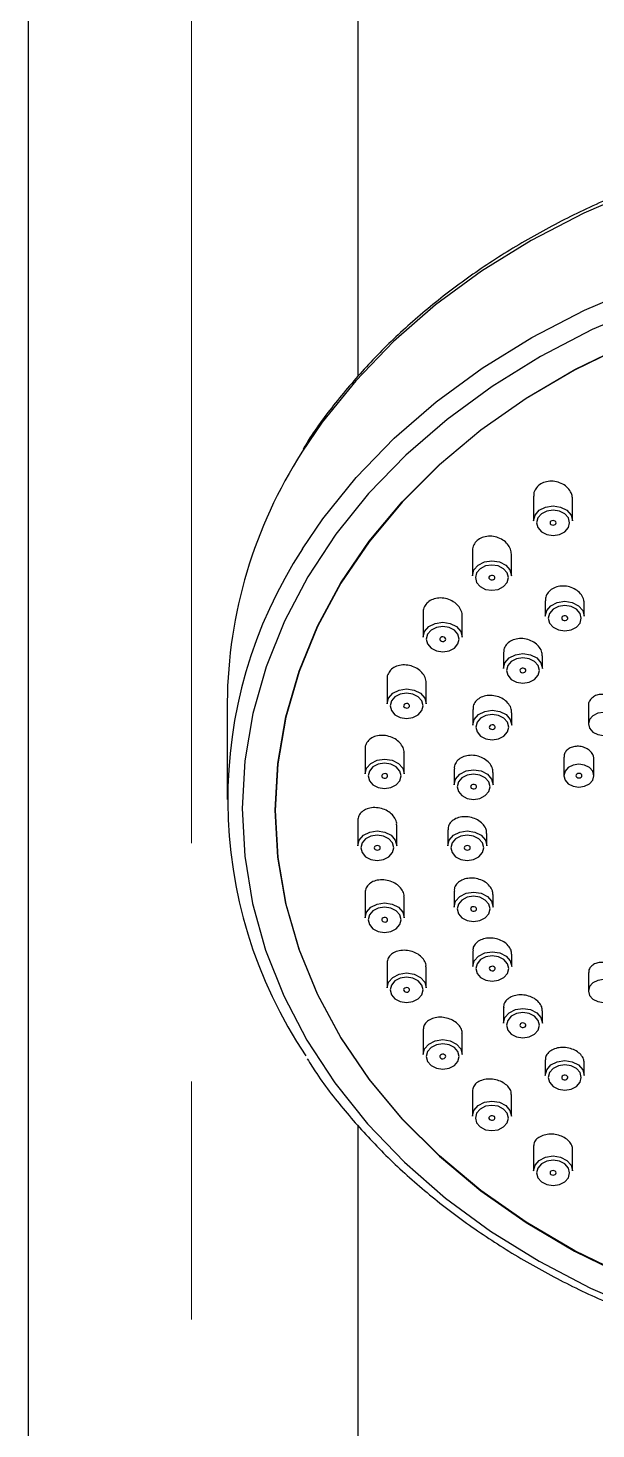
# Model space of a CAD drawing. Extents: x -2463 to 697, y 0 to 2315.
# Drawn here: x -1700.1 to -1662.3, y 1143.8 to 1237.2 of the extents above; entities that cross this region are included whole.
import ezdxf

# ---------------------------------------------------------------- set-up
doc = ezdxf.new("R2010")
doc.units = 0
doc.header["$LTSCALE"] = 10
doc.header["$MEASUREMENT"] = 0
doc.linetypes.add('CENTER2', pattern=[28.575, 19.05, -3.175, 3.175, -3.175])
doc.layers.get('0').update_dxf_attribs({"linetype": 'CONTINUOUS'})
doc.layers.add('Cneter', color=1, linetype='CENTER2', lineweight=13)

msp = doc.modelspace()

# ---------------------------------------------------------------- linework, layer by layer
at = {"color": 7, "linetype": 'Continuous', "lineweight": 25}
for p, q in [((-1700.124, 1303.213), (-1700.124, 1038.023)), ((-1678.124, 1213.968), (-1678.124, 1303.213)), ((-1666.438, 1205.988), (-1666.438, 1204.342)), ((-1663.838, 1204.342), (-1663.838, 1205.789)), ((-1670.515, 1202.346), (-1670.515, 1200.685)), ((-1667.915, 1200.685), (-1667.915, 1202.118)), ((-1673.794, 1198.259), (-1673.794, 1196.586)), ((-1665.661, 1199.022), (-1665.661, 1197.984)), ((-1663.061, 1197.984), (-1663.061, 1198.83)), ((-1671.194, 1196.586), (-1671.194, 1198.008)), ((-1668.448, 1195.547), (-1668.448, 1194.499)), ((-1665.848, 1194.499), (-1665.848, 1195.336)), ((-1676.196, 1193.825), (-1676.196, 1192.143)), ((-1673.596, 1192.143), (-1673.596, 1193.557)), ((-1686.854, 1192.247), (-1686.854, 1185.76)), ((-1670.49, 1191.778), (-1670.49, 1190.723)), ((-1662.778, 1192.044), (-1662.778, 1190.806)), ((-1667.89, 1190.723), (-1667.89, 1191.553)), ((-1677.662, 1189.155), (-1677.662, 1187.468)), ((-1675.062, 1187.468), (-1675.062, 1188.877)), ((-1664.417, 1188.597), (-1664.417, 1187.356)), ((-1662.417, 1187.356), (-1662.417, 1188.454)), ((-1671.736, 1187.809), (-1671.736, 1186.749)), ((-1669.136, 1186.749), (-1669.136, 1187.574)), ((-1678.154, 1184.364), (-1678.154, 1182.675)), ((-1675.554, 1182.675), (-1675.554, 1184.081)), ((-1672.154, 1183.735), (-1672.154, 1182.675)), ((-1669.554, 1182.675), (-1669.554, 1183.498)), ((-1677.662, 1179.568), (-1677.662, 1177.881)), ((-1671.736, 1179.66), (-1671.736, 1178.6)), ((-1675.062, 1177.881), (-1675.062, 1179.29)), ((-1669.136, 1178.6), (-1669.136, 1179.425)), ((-1676.196, 1174.888), (-1676.196, 1173.206)), ((-1670.49, 1175.681), (-1670.49, 1174.626)), ((-1667.89, 1174.626), (-1667.89, 1175.455)), ((-1673.596, 1173.206), (-1673.596, 1174.62)), ((-1662.778, 1174.237), (-1662.778, 1173)), ((-1668.448, 1171.898), (-1668.448, 1170.85)), ((-1665.848, 1170.85), (-1665.848, 1171.687)), ((-1673.794, 1170.437), (-1673.794, 1168.764)), ((-1671.194, 1168.764), (-1671.194, 1170.186)), ((-1665.661, 1168.404), (-1665.661, 1167.366)), ((-1663.061, 1167.366), (-1663.061, 1168.212)), ((-1670.515, 1166.325), (-1670.515, 1164.664)), ((-1667.915, 1164.664), (-1667.915, 1166.098)), ((-1678.124, 1038.019), (-1678.124, 1164.039)), ((-1666.438, 1162.655), (-1666.438, 1161.008)), ((-1663.838, 1161.008), (-1663.838, 1162.455))]:
    msp.add_line(p, q, dxfattribs=at)
at = {"color": 8, "linetype": 'Continuous', "lineweight": 25, "flags": 128}
for points in [[(-1659.373, 1226.445), (-1663.08, 1224.858), (-1666.597, 1223.036), (-1669.899, 1220.992), (-1672.964, 1218.74), (-1675.768, 1216.298), (-1678.291, 1213.682), (-1680.516, 1210.912), (-1681.873, 1208.914)], [(-1681.844, 1202.472), (-1680.483, 1204.47), (-1678.256, 1207.235), (-1675.732, 1209.845), (-1672.928, 1212.282), (-1669.865, 1214.528), (-1666.564, 1216.567), (-1663.05, 1218.385), (-1659.347, 1219.968)]]:
    msp.add_lwpolyline(points, dxfattribs=at)
at = {"color": 7, "linetype": 'Continuous', "lineweight": 25, "flags": 128}
for points in [[(-1658.897, 1218.641), (-1662.526, 1217.09), (-1665.97, 1215.308), (-1669.205, 1213.31), (-1672.207, 1211.109), (-1674.955, 1208.72), (-1677.428, 1206.162), (-1679.61, 1203.453), (-1681.485, 1200.612), (-1683.038, 1197.659), (-1684.259, 1194.616), (-1685.14, 1191.505), (-1685.672, 1188.348), (-1685.854, 1185.167), (-1685.684, 1181.987), (-1685.162, 1178.828), (-1684.292, 1175.715), (-1683.082, 1172.67), (-1681.539, 1169.714), (-1679.674, 1166.869), (-1677.502, 1164.155), (-1675.037, 1161.592), (-1672.297, 1159.198), (-1669.303, 1156.991), (-1666.075, 1154.986), (-1662.637, 1153.198), (-1659.014, 1151.639)], [(-1660.257, 1216.08), (-1663.701, 1214.399), (-1666.941, 1212.495), (-1669.951, 1210.381), (-1672.71, 1208.075), (-1675.196, 1205.594), (-1677.39, 1202.955), (-1679.275, 1200.181), (-1680.838, 1197.291), (-1682.066, 1194.308), (-1682.95, 1191.254), (-1683.483, 1188.153), (-1683.661, 1185.028), (-1683.483, 1181.903), (-1682.95, 1178.801), (-1682.066, 1175.747), (-1680.838, 1172.764), (-1679.275, 1169.874), (-1677.39, 1167.1), (-1675.196, 1164.461), (-1672.71, 1161.98), (-1669.951, 1159.674), (-1666.941, 1157.56), (-1663.701, 1155.656), (-1660.257, 1153.975)], [(-1660.255, 1154.004), (-1663.699, 1155.684), (-1666.938, 1157.588), (-1669.949, 1159.701), (-1672.707, 1162.007), (-1675.193, 1164.489), (-1677.386, 1167.127), (-1679.272, 1169.901), (-1680.834, 1172.791), (-1682.062, 1175.774), (-1682.946, 1178.827), (-1683.479, 1181.928), (-1683.657, 1185.053), (-1683.479, 1188.178), (-1682.946, 1191.279), (-1682.062, 1194.332), (-1680.834, 1197.315), (-1679.272, 1200.205), (-1677.386, 1202.979), (-1675.193, 1205.617), (-1672.707, 1208.099), (-1669.949, 1210.405), (-1666.938, 1212.518), (-1663.699, 1214.422), (-1660.255, 1216.102)], [(-1666.438, 1204.342), (-1666.34, 1204.723), (-1666.058, 1205.046), (-1665.636, 1205.262), (-1665.138, 1205.338), (-1664.641, 1205.262), (-1664.219, 1205.046), (-1663.937, 1204.723), (-1663.838, 1204.342)], [(-1665.138, 1203.371), (-1664.718, 1203.435), (-1664.361, 1203.617), (-1664.122, 1203.891), (-1664.038, 1204.213), (-1664.122, 1204.536), (-1664.361, 1204.809), (-1664.718, 1204.992), (-1665.138, 1205.056), (-1665.559, 1204.992), (-1665.916, 1204.809), (-1666.155, 1204.536), (-1666.238, 1204.213), (-1666.155, 1203.891), (-1665.916, 1203.617), (-1665.559, 1203.435), (-1665.138, 1203.371)], [(-1664.997, 1204.105), (-1664.954, 1204.154), (-1664.938, 1204.213), (-1664.954, 1204.272), (-1664.997, 1204.321), (-1665.062, 1204.355), (-1665.138, 1204.366), (-1665.215, 1204.355), (-1665.28, 1204.321), (-1665.323, 1204.272), (-1665.339, 1204.213), (-1665.323, 1204.154), (-1665.28, 1204.105), (-1665.215, 1204.072), (-1665.138, 1204.06), (-1665.062, 1204.072), (-1664.997, 1204.105)], [(-1670.515, 1200.685), (-1670.416, 1201.067), (-1670.134, 1201.39), (-1669.712, 1201.605), (-1669.215, 1201.681), (-1668.717, 1201.605), (-1668.296, 1201.39), (-1668.014, 1201.067), (-1667.915, 1200.685)], [(-1669.215, 1199.714), (-1668.794, 1199.778), (-1668.437, 1199.961), (-1668.199, 1200.234), (-1668.115, 1200.557), (-1668.199, 1200.879), (-1668.437, 1201.153), (-1668.794, 1201.335), (-1669.215, 1201.4), (-1669.636, 1201.335), (-1669.993, 1201.153), (-1670.231, 1200.879), (-1670.315, 1200.557), (-1670.231, 1200.234), (-1669.993, 1199.961), (-1669.636, 1199.778), (-1669.215, 1199.714)], [(-1669.053, 1200.467), (-1669.02, 1200.521), (-1669.017, 1200.581), (-1669.044, 1200.637), (-1669.097, 1200.681), (-1669.168, 1200.706), (-1669.246, 1200.708), (-1669.319, 1200.688), (-1669.377, 1200.647), (-1669.409, 1200.593), (-1669.412, 1200.533), (-1669.385, 1200.477), (-1669.332, 1200.433), (-1669.262, 1200.408), (-1669.184, 1200.406), (-1669.11, 1200.426), (-1669.053, 1200.467)], [(-1665.661, 1197.984), (-1665.562, 1198.365), (-1665.28, 1198.688), (-1664.858, 1198.904), (-1664.361, 1198.98), (-1663.863, 1198.904), (-1663.442, 1198.688), (-1663.16, 1198.365), (-1663.061, 1197.984)], [(-1664.361, 1197.013), (-1663.94, 1197.077), (-1663.583, 1197.259), (-1663.345, 1197.533), (-1663.261, 1197.855), (-1663.345, 1198.178), (-1663.583, 1198.451), (-1663.94, 1198.634), (-1664.361, 1198.698), (-1664.782, 1198.634), (-1665.139, 1198.451), (-1665.377, 1198.178), (-1665.461, 1197.855), (-1665.377, 1197.533), (-1665.139, 1197.259), (-1664.782, 1197.077), (-1664.361, 1197.013)], [(-1673.794, 1196.586), (-1673.696, 1196.967), (-1673.414, 1197.29), (-1672.992, 1197.506), (-1672.494, 1197.582), (-1671.997, 1197.506), (-1671.575, 1197.29), (-1671.293, 1196.967), (-1671.194, 1196.586)], [(-1672.494, 1195.615), (-1672.074, 1195.679), (-1671.717, 1195.861), (-1671.478, 1196.135), (-1671.394, 1196.457), (-1671.478, 1196.78), (-1671.717, 1197.053), (-1672.074, 1197.236), (-1672.494, 1197.3), (-1672.915, 1197.236), (-1673.272, 1197.053), (-1673.511, 1196.78), (-1673.594, 1196.457), (-1673.511, 1196.135), (-1673.272, 1195.861), (-1672.915, 1195.679), (-1672.494, 1195.615)], [(-1664.199, 1197.765), (-1664.166, 1197.82), (-1664.163, 1197.879), (-1664.19, 1197.935), (-1664.243, 1197.979), (-1664.314, 1198.004), (-1664.392, 1198.007), (-1664.465, 1197.986), (-1664.523, 1197.945), (-1664.555, 1197.891), (-1664.558, 1197.831), (-1664.531, 1197.775), (-1664.478, 1197.731), (-1664.407, 1197.706), (-1664.33, 1197.704), (-1664.256, 1197.725), (-1664.199, 1197.765)], [(-1672.316, 1196.388), (-1672.295, 1196.445), (-1672.304, 1196.505), (-1672.342, 1196.557), (-1672.404, 1196.594), (-1672.479, 1196.61), (-1672.556, 1196.603), (-1672.624, 1196.574), (-1672.673, 1196.527), (-1672.694, 1196.469), (-1672.685, 1196.41), (-1672.647, 1196.358), (-1672.585, 1196.321), (-1672.51, 1196.304), (-1672.433, 1196.311), (-1672.365, 1196.341), (-1672.316, 1196.388)], [(-1668.448, 1194.499), (-1668.349, 1194.88), (-1668.068, 1195.203), (-1667.646, 1195.419), (-1667.148, 1195.495), (-1666.651, 1195.419), (-1666.229, 1195.203), (-1665.947, 1194.88), (-1665.848, 1194.499)], [(-1667.148, 1193.528), (-1666.727, 1193.592), (-1666.371, 1193.775), (-1666.132, 1194.048), (-1666.048, 1194.371), (-1666.132, 1194.693), (-1666.371, 1194.966), (-1666.727, 1195.149), (-1667.148, 1195.213), (-1667.569, 1195.149), (-1667.926, 1194.966), (-1668.165, 1194.693), (-1668.248, 1194.371), (-1668.165, 1194.048), (-1667.926, 1193.775), (-1667.569, 1193.592), (-1667.148, 1193.528)], [(-1666.97, 1194.301), (-1666.949, 1194.359), (-1666.958, 1194.418), (-1666.996, 1194.47), (-1667.058, 1194.507), (-1667.133, 1194.523), (-1667.21, 1194.516), (-1667.278, 1194.487), (-1667.327, 1194.44), (-1667.348, 1194.383), (-1667.339, 1194.323), (-1667.301, 1194.271), (-1667.239, 1194.234), (-1667.164, 1194.218), (-1667.087, 1194.225), (-1667.019, 1194.254), (-1666.97, 1194.301)], [(-1676.196, 1192.143), (-1676.098, 1192.525), (-1675.816, 1192.848), (-1675.394, 1193.064), (-1674.896, 1193.139), (-1674.399, 1193.064), (-1673.977, 1192.848), (-1673.695, 1192.525), (-1673.596, 1192.143)], [(-1674.896, 1191.172), (-1674.476, 1191.236), (-1674.119, 1191.419), (-1673.88, 1191.692), (-1673.796, 1192.015), (-1673.88, 1192.337), (-1674.119, 1192.611), (-1674.476, 1192.793), (-1674.896, 1192.858), (-1675.317, 1192.793), (-1675.674, 1192.611), (-1675.913, 1192.337), (-1675.996, 1192.015), (-1675.913, 1191.692), (-1675.674, 1191.419), (-1675.317, 1191.236), (-1674.896, 1191.172)], [(-1674.706, 1191.968), (-1674.697, 1192.027), (-1674.718, 1192.084), (-1674.767, 1192.131), (-1674.835, 1192.161), (-1674.912, 1192.168), (-1674.987, 1192.151), (-1675.049, 1192.114), (-1675.087, 1192.062), (-1675.096, 1192.003), (-1675.075, 1191.945), (-1675.026, 1191.898), (-1674.958, 1191.869), (-1674.881, 1191.862), (-1674.806, 1191.878), (-1674.744, 1191.915), (-1674.706, 1191.968)], [(-1670.49, 1190.723), (-1670.391, 1191.104), (-1670.109, 1191.427), (-1669.688, 1191.643), (-1669.19, 1191.719), (-1668.693, 1191.643), (-1668.271, 1191.427), (-1667.989, 1191.104), (-1667.89, 1190.723)], [(-1669.19, 1189.752), (-1668.769, 1189.816), (-1668.412, 1189.999), (-1668.174, 1190.272), (-1668.09, 1190.595), (-1668.174, 1190.917), (-1668.412, 1191.19), (-1668.769, 1191.373), (-1669.19, 1191.437), (-1669.611, 1191.373), (-1669.968, 1191.19), (-1670.206, 1190.917), (-1670.29, 1190.595), (-1670.206, 1190.272), (-1669.968, 1189.999), (-1669.611, 1189.816), (-1669.19, 1189.752)], [(-1661.778, 1190.04), (-1661.395, 1190.099), (-1661.071, 1190.265), (-1660.854, 1190.513), (-1660.778, 1190.806), (-1660.854, 1191.099), (-1661.071, 1191.348), (-1661.395, 1191.514), (-1661.778, 1191.572), (-1662.16, 1191.514), (-1662.485, 1191.348), (-1662.702, 1191.099), (-1662.778, 1190.806), (-1662.702, 1190.513), (-1662.485, 1190.265), (-1662.16, 1190.099), (-1661.778, 1190.04)], [(-1669, 1190.547), (-1668.991, 1190.607), (-1669.012, 1190.664), (-1669.06, 1190.711), (-1669.128, 1190.74), (-1669.206, 1190.747), (-1669.281, 1190.731), (-1669.342, 1190.694), (-1669.38, 1190.642), (-1669.39, 1190.583), (-1669.368, 1190.525), (-1669.32, 1190.478), (-1669.252, 1190.449), (-1669.174, 1190.442), (-1669.099, 1190.458), (-1669.038, 1190.495), (-1669, 1190.547)], [(-1677.662, 1187.468), (-1677.563, 1187.849), (-1677.281, 1188.172), (-1676.859, 1188.388), (-1676.362, 1188.464), (-1675.864, 1188.388), (-1675.443, 1188.172), (-1675.161, 1187.849), (-1675.062, 1187.468)], [(-1676.362, 1186.497), (-1675.941, 1186.561), (-1675.584, 1186.744), (-1675.345, 1187.017), (-1675.262, 1187.34), (-1675.345, 1187.662), (-1675.584, 1187.935), (-1675.941, 1188.118), (-1676.362, 1188.182), (-1676.783, 1188.118), (-1677.14, 1187.935), (-1677.378, 1187.662), (-1677.462, 1187.34), (-1677.378, 1187.017), (-1677.14, 1186.744), (-1676.783, 1186.561), (-1676.362, 1186.497)], [(-1663.417, 1186.59), (-1663.035, 1186.648), (-1662.71, 1186.814), (-1662.493, 1187.063), (-1662.417, 1187.356), (-1662.493, 1187.649), (-1662.71, 1187.897), (-1663.035, 1188.063), (-1663.417, 1188.122), (-1663.8, 1188.063), (-1664.124, 1187.897), (-1664.341, 1187.649), (-1664.417, 1187.356), (-1664.341, 1187.063), (-1664.124, 1186.814), (-1663.8, 1186.648), (-1663.417, 1186.59)], [(-1676.164, 1187.316), (-1676.167, 1187.375), (-1676.2, 1187.43), (-1676.257, 1187.47), (-1676.33, 1187.491), (-1676.408, 1187.489), (-1676.479, 1187.464), (-1676.532, 1187.42), (-1676.559, 1187.364), (-1676.556, 1187.304), (-1676.524, 1187.249), (-1676.466, 1187.209), (-1676.393, 1187.188), (-1676.315, 1187.191), (-1676.244, 1187.216), (-1676.191, 1187.259), (-1676.164, 1187.316)], [(-1671.736, 1186.749), (-1671.637, 1187.13), (-1671.355, 1187.453), (-1670.933, 1187.669), (-1670.436, 1187.745), (-1669.938, 1187.669), (-1669.516, 1187.453), (-1669.235, 1187.13), (-1669.136, 1186.749)], [(-1670.436, 1185.778), (-1670.015, 1185.842), (-1669.658, 1186.025), (-1669.419, 1186.298), (-1669.336, 1186.621), (-1669.419, 1186.943), (-1669.658, 1187.216), (-1670.015, 1187.399), (-1670.436, 1187.463), (-1670.857, 1187.399), (-1671.213, 1187.216), (-1671.452, 1186.943), (-1671.536, 1186.621), (-1671.452, 1186.298), (-1671.213, 1186.025), (-1670.857, 1185.842), (-1670.436, 1185.778)], [(-1663.417, 1187.202), (-1663.341, 1187.214), (-1663.276, 1187.247), (-1663.232, 1187.297), (-1663.217, 1187.356), (-1663.232, 1187.414), (-1663.276, 1187.464), (-1663.341, 1187.497), (-1663.417, 1187.509), (-1663.494, 1187.497), (-1663.559, 1187.464), (-1663.602, 1187.414), (-1663.617, 1187.356), (-1663.602, 1187.297), (-1663.559, 1187.247), (-1663.494, 1187.214), (-1663.417, 1187.202)], [(-1670.238, 1186.597), (-1670.241, 1186.656), (-1670.274, 1186.711), (-1670.331, 1186.751), (-1670.404, 1186.772), (-1670.482, 1186.77), (-1670.553, 1186.745), (-1670.606, 1186.701), (-1670.633, 1186.644), (-1670.63, 1186.585), (-1670.597, 1186.53), (-1670.54, 1186.49), (-1670.467, 1186.469), (-1670.389, 1186.472), (-1670.318, 1186.497), (-1670.265, 1186.54), (-1670.238, 1186.597)], [(-1678.154, 1182.675), (-1678.055, 1183.056), (-1677.773, 1183.379), (-1677.352, 1183.595), (-1676.854, 1183.671), (-1676.357, 1183.595), (-1675.935, 1183.379), (-1675.653, 1183.056), (-1675.554, 1182.675)], [(-1676.854, 1181.704), (-1676.433, 1181.768), (-1676.076, 1181.95), (-1675.838, 1182.224), (-1675.754, 1182.546), (-1675.838, 1182.869), (-1676.076, 1183.142), (-1676.433, 1183.325), (-1676.854, 1183.389), (-1677.275, 1183.325), (-1677.632, 1183.142), (-1677.87, 1182.869), (-1677.954, 1182.546), (-1677.87, 1182.224), (-1677.632, 1181.95), (-1677.275, 1181.768), (-1676.854, 1181.704)], [(-1672.154, 1182.675), (-1672.055, 1183.056), (-1671.773, 1183.379), (-1671.352, 1183.595), (-1670.854, 1183.671), (-1670.357, 1183.595), (-1669.935, 1183.379), (-1669.653, 1183.056), (-1669.554, 1182.675)], [(-1670.854, 1181.704), (-1670.433, 1181.768), (-1670.076, 1181.95), (-1669.838, 1182.224), (-1669.754, 1182.546), (-1669.838, 1182.869), (-1670.076, 1183.142), (-1670.433, 1183.325), (-1670.854, 1183.389), (-1671.275, 1183.325), (-1671.632, 1183.142), (-1671.87, 1182.869), (-1671.954, 1182.546), (-1671.87, 1182.224), (-1671.632, 1181.95), (-1671.275, 1181.768), (-1670.854, 1181.704)], [(-1676.654, 1182.546), (-1676.669, 1182.605), (-1676.713, 1182.654), (-1676.778, 1182.688), (-1676.854, 1182.699), (-1676.931, 1182.688), (-1676.996, 1182.654), (-1677.039, 1182.605), (-1677.054, 1182.546), (-1677.039, 1182.487), (-1676.996, 1182.438), (-1676.931, 1182.405), (-1676.854, 1182.393), (-1676.778, 1182.405), (-1676.713, 1182.438), (-1676.669, 1182.487), (-1676.654, 1182.546)], [(-1670.654, 1182.546), (-1670.669, 1182.605), (-1670.713, 1182.654), (-1670.778, 1182.688), (-1670.854, 1182.699), (-1670.931, 1182.688), (-1670.996, 1182.654), (-1671.039, 1182.605), (-1671.054, 1182.546), (-1671.039, 1182.487), (-1670.996, 1182.438), (-1670.931, 1182.405), (-1670.854, 1182.393), (-1670.778, 1182.405), (-1670.713, 1182.438), (-1670.669, 1182.487), (-1670.654, 1182.546)], [(-1671.736, 1178.6), (-1671.637, 1178.981), (-1671.355, 1179.304), (-1670.933, 1179.52), (-1670.436, 1179.596), (-1669.938, 1179.52), (-1669.516, 1179.304), (-1669.235, 1178.981), (-1669.136, 1178.6)], [(-1677.662, 1177.881), (-1677.563, 1178.262), (-1677.281, 1178.585), (-1676.859, 1178.801), (-1676.362, 1178.877), (-1675.864, 1178.801), (-1675.443, 1178.585), (-1675.161, 1178.262), (-1675.062, 1177.881)], [(-1670.436, 1177.629), (-1670.015, 1177.693), (-1669.658, 1177.876), (-1669.419, 1178.149), (-1669.336, 1178.472), (-1669.419, 1178.794), (-1669.658, 1179.068), (-1670.015, 1179.25), (-1670.436, 1179.314), (-1670.857, 1179.25), (-1671.213, 1179.068), (-1671.452, 1178.794), (-1671.536, 1178.472), (-1671.452, 1178.149), (-1671.213, 1177.876), (-1670.857, 1177.693), (-1670.436, 1177.629)], [(-1670.238, 1178.496), (-1670.265, 1178.552), (-1670.318, 1178.596), (-1670.389, 1178.621), (-1670.467, 1178.623), (-1670.54, 1178.602), (-1670.597, 1178.562), (-1670.63, 1178.508), (-1670.633, 1178.448), (-1670.606, 1178.392), (-1670.553, 1178.348), (-1670.482, 1178.323), (-1670.404, 1178.32), (-1670.331, 1178.341), (-1670.274, 1178.382), (-1670.241, 1178.436), (-1670.238, 1178.496)], [(-1676.362, 1176.91), (-1675.941, 1176.974), (-1675.584, 1177.157), (-1675.345, 1177.43), (-1675.262, 1177.753), (-1675.345, 1178.075), (-1675.584, 1178.349), (-1675.941, 1178.531), (-1676.362, 1178.595), (-1676.783, 1178.531), (-1677.14, 1178.349), (-1677.378, 1178.075), (-1677.462, 1177.753), (-1677.378, 1177.43), (-1677.14, 1177.157), (-1676.783, 1176.974), (-1676.362, 1176.91)], [(-1676.164, 1177.777), (-1676.191, 1177.833), (-1676.244, 1177.877), (-1676.315, 1177.902), (-1676.393, 1177.904), (-1676.466, 1177.883), (-1676.524, 1177.843), (-1676.556, 1177.788), (-1676.559, 1177.729), (-1676.532, 1177.673), (-1676.479, 1177.629), (-1676.408, 1177.604), (-1676.33, 1177.601), (-1676.257, 1177.622), (-1676.2, 1177.663), (-1676.167, 1177.717), (-1676.164, 1177.777)], [(-1670.49, 1174.626), (-1670.391, 1175.007), (-1670.109, 1175.33), (-1669.688, 1175.546), (-1669.19, 1175.622), (-1668.693, 1175.546), (-1668.271, 1175.33), (-1667.989, 1175.007), (-1667.89, 1174.626)], [(-1669.19, 1173.655), (-1668.769, 1173.719), (-1668.412, 1173.902), (-1668.174, 1174.175), (-1668.09, 1174.498), (-1668.174, 1174.82), (-1668.412, 1175.093), (-1668.769, 1175.276), (-1669.19, 1175.34), (-1669.611, 1175.276), (-1669.968, 1175.093), (-1670.206, 1174.82), (-1670.29, 1174.498), (-1670.206, 1174.175), (-1669.968, 1173.902), (-1669.611, 1173.719), (-1669.19, 1173.655)], [(-1676.196, 1173.206), (-1676.098, 1173.587), (-1675.816, 1173.91), (-1675.394, 1174.126), (-1674.896, 1174.202), (-1674.399, 1174.126), (-1673.977, 1173.91), (-1673.695, 1173.587), (-1673.596, 1173.206)], [(-1669, 1174.545), (-1669.038, 1174.597), (-1669.099, 1174.634), (-1669.174, 1174.65), (-1669.252, 1174.643), (-1669.32, 1174.614), (-1669.368, 1174.567), (-1669.39, 1174.51), (-1669.38, 1174.45), (-1669.342, 1174.398), (-1669.281, 1174.361), (-1669.206, 1174.345), (-1669.128, 1174.352), (-1669.06, 1174.381), (-1669.012, 1174.428), (-1668.991, 1174.486), (-1669, 1174.545)], [(-1674.896, 1172.235), (-1674.476, 1172.299), (-1674.119, 1172.481), (-1673.88, 1172.755), (-1673.796, 1173.077), (-1673.88, 1173.4), (-1674.119, 1173.673), (-1674.476, 1173.856), (-1674.896, 1173.92), (-1675.317, 1173.856), (-1675.674, 1173.673), (-1675.913, 1173.4), (-1675.996, 1173.077), (-1675.913, 1172.755), (-1675.674, 1172.481), (-1675.317, 1172.299), (-1674.896, 1172.235)], [(-1674.706, 1173.125), (-1674.744, 1173.177), (-1674.806, 1173.214), (-1674.881, 1173.23), (-1674.958, 1173.223), (-1675.026, 1173.194), (-1675.075, 1173.147), (-1675.096, 1173.089), (-1675.087, 1173.03), (-1675.049, 1172.978), (-1674.987, 1172.941), (-1674.912, 1172.925), (-1674.835, 1172.932), (-1674.767, 1172.961), (-1674.718, 1173.008), (-1674.697, 1173.065), (-1674.706, 1173.125)], [(-1661.778, 1172.234), (-1661.395, 1172.293), (-1661.071, 1172.459), (-1660.854, 1172.707), (-1660.778, 1173), (-1660.854, 1173.294), (-1661.071, 1173.542), (-1661.395, 1173.708), (-1661.778, 1173.766), (-1662.16, 1173.708), (-1662.485, 1173.542), (-1662.702, 1173.294), (-1662.778, 1173), (-1662.702, 1172.707), (-1662.485, 1172.459), (-1662.16, 1172.293), (-1661.778, 1172.234)], [(-1668.448, 1170.85), (-1668.349, 1171.231), (-1668.068, 1171.554), (-1667.646, 1171.77), (-1667.148, 1171.846), (-1666.651, 1171.77), (-1666.229, 1171.554), (-1665.947, 1171.231), (-1665.848, 1170.85)], [(-1667.148, 1169.879), (-1666.727, 1169.943), (-1666.371, 1170.126), (-1666.132, 1170.399), (-1666.048, 1170.722), (-1666.132, 1171.044), (-1666.371, 1171.318), (-1666.727, 1171.5), (-1667.148, 1171.564), (-1667.569, 1171.5), (-1667.926, 1171.318), (-1668.165, 1171.044), (-1668.248, 1170.722), (-1668.165, 1170.399), (-1667.926, 1170.126), (-1667.569, 1169.943), (-1667.148, 1169.879)], [(-1666.97, 1170.791), (-1667.019, 1170.838), (-1667.087, 1170.867), (-1667.164, 1170.874), (-1667.239, 1170.858), (-1667.301, 1170.821), (-1667.339, 1170.769), (-1667.348, 1170.71), (-1667.327, 1170.652), (-1667.278, 1170.605), (-1667.21, 1170.576), (-1667.133, 1170.569), (-1667.058, 1170.585), (-1666.996, 1170.622), (-1666.958, 1170.674), (-1666.949, 1170.734), (-1666.97, 1170.791)], [(-1673.794, 1168.764), (-1673.696, 1169.145), (-1673.414, 1169.468), (-1672.992, 1169.684), (-1672.494, 1169.759), (-1671.997, 1169.684), (-1671.575, 1169.468), (-1671.293, 1169.145), (-1671.194, 1168.764)], [(-1672.494, 1167.792), (-1672.074, 1167.857), (-1671.717, 1168.039), (-1671.478, 1168.313), (-1671.394, 1168.635), (-1671.478, 1168.958), (-1671.717, 1169.231), (-1672.074, 1169.414), (-1672.494, 1169.478), (-1672.915, 1169.414), (-1673.272, 1169.231), (-1673.511, 1168.958), (-1673.594, 1168.635), (-1673.511, 1168.313), (-1673.272, 1168.039), (-1672.915, 1167.857), (-1672.494, 1167.792)], [(-1672.316, 1168.705), (-1672.365, 1168.752), (-1672.433, 1168.781), (-1672.51, 1168.788), (-1672.585, 1168.772), (-1672.647, 1168.735), (-1672.685, 1168.682), (-1672.694, 1168.623), (-1672.673, 1168.566), (-1672.624, 1168.519), (-1672.556, 1168.489), (-1672.479, 1168.482), (-1672.404, 1168.499), (-1672.342, 1168.536), (-1672.304, 1168.588), (-1672.295, 1168.647), (-1672.316, 1168.705)], [(-1665.661, 1167.366), (-1665.562, 1167.747), (-1665.28, 1168.07), (-1664.858, 1168.286), (-1664.361, 1168.361), (-1663.863, 1168.286), (-1663.442, 1168.07), (-1663.16, 1167.747), (-1663.061, 1167.366)], [(-1664.361, 1166.394), (-1663.94, 1166.458), (-1663.583, 1166.641), (-1663.345, 1166.915), (-1663.261, 1167.237), (-1663.345, 1167.559), (-1663.583, 1167.833), (-1663.94, 1168.015), (-1664.361, 1168.08), (-1664.782, 1168.015), (-1665.139, 1167.833), (-1665.377, 1167.559), (-1665.461, 1167.237), (-1665.377, 1166.915), (-1665.139, 1166.641), (-1664.782, 1166.458), (-1664.361, 1166.394)], [(-1664.199, 1167.327), (-1664.256, 1167.368), (-1664.33, 1167.388), (-1664.407, 1167.386), (-1664.478, 1167.361), (-1664.531, 1167.317), (-1664.558, 1167.261), (-1664.555, 1167.201), (-1664.523, 1167.147), (-1664.465, 1167.106), (-1664.392, 1167.086), (-1664.314, 1167.088), (-1664.243, 1167.113), (-1664.19, 1167.157), (-1664.163, 1167.213), (-1664.166, 1167.273), (-1664.199, 1167.327)], [(-1670.515, 1164.664), (-1670.416, 1165.045), (-1670.134, 1165.368), (-1669.712, 1165.584), (-1669.215, 1165.66), (-1668.717, 1165.584), (-1668.296, 1165.368), (-1668.014, 1165.045), (-1667.915, 1164.664)], [(-1669.215, 1163.693), (-1668.794, 1163.757), (-1668.437, 1163.939), (-1668.199, 1164.213), (-1668.115, 1164.535), (-1668.199, 1164.858), (-1668.437, 1165.131), (-1668.794, 1165.314), (-1669.215, 1165.378), (-1669.636, 1165.314), (-1669.993, 1165.131), (-1670.231, 1164.858), (-1670.315, 1164.535), (-1670.231, 1164.213), (-1669.993, 1163.939), (-1669.636, 1163.757), (-1669.215, 1163.693)], [(-1669.053, 1164.625), (-1669.11, 1164.666), (-1669.184, 1164.687), (-1669.262, 1164.684), (-1669.332, 1164.659), (-1669.385, 1164.615), (-1669.412, 1164.559), (-1669.409, 1164.5), (-1669.377, 1164.445), (-1669.319, 1164.405), (-1669.246, 1164.384), (-1669.168, 1164.386), (-1669.097, 1164.411), (-1669.044, 1164.455), (-1669.017, 1164.511), (-1669.02, 1164.571), (-1669.053, 1164.625)], [(-1666.438, 1161.008), (-1666.34, 1161.389), (-1666.058, 1161.712), (-1665.636, 1161.928), (-1665.138, 1162.004), (-1664.641, 1161.928), (-1664.219, 1161.712), (-1663.937, 1161.389), (-1663.838, 1161.008)], [(-1665.138, 1160.037), (-1664.718, 1160.101), (-1664.361, 1160.283), (-1664.122, 1160.557), (-1664.038, 1160.879), (-1664.122, 1161.202), (-1664.361, 1161.475), (-1664.718, 1161.658), (-1665.138, 1161.722), (-1665.559, 1161.658), (-1665.916, 1161.475), (-1666.155, 1161.202), (-1666.238, 1160.879), (-1666.155, 1160.557), (-1665.916, 1160.283), (-1665.559, 1160.101), (-1665.138, 1160.037)], [(-1664.997, 1160.987), (-1665.062, 1161.021), (-1665.138, 1161.032), (-1665.215, 1161.021), (-1665.28, 1160.987), (-1665.323, 1160.938), (-1665.339, 1160.879), (-1665.323, 1160.82), (-1665.28, 1160.771), (-1665.215, 1160.738), (-1665.138, 1160.726), (-1665.062, 1160.738), (-1664.997, 1160.771), (-1664.954, 1160.82), (-1664.938, 1160.879), (-1664.954, 1160.938), (-1664.997, 1160.987)]]:
    msp.add_lwpolyline(points, dxfattribs=at)
at = {"color": 7, "linetype": 'Continuous', "lineweight": 25}
for centre, radius, start, end in [((-1655.517, 1191.958), 31.338, 147.24509, 179.47182), ((-1656.231, 1185.754), 30.586, 146.86687, 213.94959)]:
    msp.add_arc(centre, radius, start, end, dxfattribs=at)
for points, knots in [([(-1591.86, 1209.055), (-1592.438, 1209.929), (-1593.618, 1211.714), (-1595.745, 1214.26), (-1598.139, 1216.711), (-1600.785, 1219.004), (-1603.657, 1221.128), (-1606.741, 1223.07), (-1610.015, 1224.816), (-1613.459, 1226.356), (-1617.051, 1227.68), (-1620.768, 1228.78), (-1624.587, 1229.649), (-1628.483, 1230.281), (-1632.431, 1230.673), (-1636.408, 1230.822), (-1640.388, 1230.728), (-1644.346, 1230.39), (-1648.256, 1229.811), (-1652.095, 1228.994), (-1655.838, 1227.945), (-1659.461, 1226.67), (-1662.942, 1225.176), (-1666.259, 1223.473), (-1669.39, 1221.572), (-1672.315, 1219.484), (-1675.014, 1217.221), (-1677.478, 1214.802), (-1679.657, 1212.229), (-1681.096, 1210.321), (-1681.719, 1209.246), (-1681.8, 1209.106)], [0, 0, 0, 0, 0.0340097, 0.069483, 0.1049875, 0.1405187, 0.1760712, 0.2116394, 0.2472185, 0.2828055, 0.3183969, 0.3539909, 0.389586, 0.4251816, 0.4607775, 0.4963741, 0.5319717, 0.5675708, 0.6031716, 0.6387747, 0.6743803, 0.7099883, 0.7455983, 0.7812089, 0.8168177, 0.8524224, 0.8880185, 0.9236016, 0.959166, 0.9947047, 1, 1, 1, 1]), ([(-1663.846, 1205.788), (-1663.854, 1205.897), (-1663.871, 1206.13), (-1664.072, 1206.467), (-1664.391, 1206.754), (-1664.802, 1206.944), (-1665.251, 1207.011), (-1665.684, 1206.949), (-1666.054, 1206.768), (-1666.311, 1206.49), (-1666.439, 1206.214), (-1666.425, 1206.04), (-1666.421, 1205.988)], [0, 0, 0, 0, 0.093881, 0.201795, 0.310965, 0.420618, 0.529747, 0.637565, 0.743893, 0.849208, 0.954427, 1, 1, 1, 1]), ([(-1667.92, 1202.117), (-1667.93, 1202.229), (-1667.95, 1202.463), (-1668.157, 1202.799), (-1668.478, 1203.083), (-1668.89, 1203.271), (-1669.34, 1203.339), (-1669.773, 1203.279), (-1670.142, 1203.101), (-1670.395, 1202.827), (-1670.518, 1202.559), (-1670.502, 1202.393), (-1670.498, 1202.346)], [0, 0, 0, 0, 0.097606, 0.204879, 0.313582, 0.423147, 0.532629, 0.641081, 0.748032, 0.853701, 0.95884, 1, 1, 1, 1]), ([(-1671.207, 1198.008), (-1671.203, 1198.034), (-1671.182, 1198.174), (-1671.286, 1198.443), (-1671.516, 1198.768), (-1671.871, 1199.025), (-1672.296, 1199.182), (-1672.747, 1199.219), (-1673.167, 1199.129), (-1673.511, 1198.927), (-1673.723, 1198.637), (-1673.814, 1198.398), (-1673.791, 1198.27), (-1673.789, 1198.259)], [0, 0, 0, 0, 0.023061, 0.128822, 0.23586, 0.344354, 0.453861, 0.563456, 0.672164, 0.7794, 0.885266, 0.990453, 1, 1, 1, 1]), ([(-1663.077, 1198.83), (-1663.077, 1198.907), (-1663.075, 1199.105), (-1663.238, 1199.414), (-1663.528, 1199.71), (-1663.92, 1199.918), (-1664.362, 1200.014), (-1664.804, 1199.984), (-1665.195, 1199.834), (-1665.483, 1199.582), (-1665.646, 1199.297), (-1665.645, 1199.1), (-1665.645, 1199.022)], [0, 0, 0, 0, 0.069261, 0.176268, 0.284344, 0.393175, 0.502145, 0.610537, 0.717901, 0.82425, 0.930041, 1, 1, 1, 1]), ([(-1665.864, 1195.335), (-1665.864, 1195.413), (-1665.864, 1195.609), (-1666.029, 1195.916), (-1666.319, 1196.208), (-1666.71, 1196.416), (-1667.153, 1196.513), (-1667.595, 1196.487), (-1667.986, 1196.341), (-1668.274, 1196.094), (-1668.435, 1195.815), (-1668.433, 1195.622), (-1668.432, 1195.547)], [0, 0, 0, 0, 0.0707366, 0.1772862, 0.2848793, 0.3934328, 0.5024302, 0.6111636, 0.7190276, 0.8258004, 0.9317704, 1, 1, 1, 1]), ([(-1673.61, 1193.558), (-1673.606, 1193.586), (-1673.586, 1193.728), (-1673.693, 1193.995), (-1673.927, 1194.313), (-1674.282, 1194.565), (-1674.707, 1194.72), (-1675.158, 1194.757), (-1675.577, 1194.67), (-1675.921, 1194.472), (-1676.129, 1194.186), (-1676.217, 1193.954), (-1676.194, 1193.832), (-1676.193, 1193.825)], [0, 0, 0, 0, 0.026573, 0.13196, 0.238371, 0.346247, 0.455397, 0.565077, 0.674276, 0.782193, 0.888597, 0.993969, 1, 1, 1, 1]), ([(-1667.906, 1191.552), (-1667.906, 1191.631), (-1667.907, 1191.826), (-1668.074, 1192.13), (-1668.366, 1192.418), (-1668.757, 1192.623), (-1669.199, 1192.719), (-1669.641, 1192.695), (-1670.032, 1192.553), (-1670.319, 1192.311), (-1670.478, 1192.038), (-1670.474, 1191.85), (-1670.473, 1191.778)], [0, 0, 0, 0, 0.07279, 0.178968, 0.286073, 0.394231, 0.503113, 0.612058, 0.720367, 0.827627, 0.933891, 1, 1, 1, 1]), ([(-1660.789, 1191.911), (-1660.786, 1191.936), (-1660.771, 1192.048), (-1660.857, 1192.254), (-1661.043, 1192.491), (-1661.32, 1192.672), (-1661.648, 1192.775), (-1661.993, 1192.786), (-1662.311, 1192.705), (-1662.572, 1192.542), (-1662.729, 1192.316), (-1662.795, 1192.138), (-1662.777, 1192.047), (-1662.776, 1192.044)], [0, 0, 0, 0, 0.030142, 0.136747, 0.243939, 0.351831, 0.460206, 0.568635, 0.676665, 0.78402, 0.89072, 0.997092, 1, 1, 1, 1]), ([(-1675.076, 1188.877), (-1675.072, 1188.909), (-1675.053, 1189.051), (-1675.164, 1189.316), (-1675.401, 1189.627), (-1675.757, 1189.873), (-1676.182, 1190.024), (-1676.632, 1190.061), (-1677.05, 1189.976), (-1677.393, 1189.781), (-1677.598, 1189.5), (-1677.684, 1189.275), (-1677.661, 1189.158), (-1677.66, 1189.155)], [0, 0, 0, 0, 0.029888, 0.135078, 0.240951, 0.348167, 0.456813, 0.566377, 0.67591, 0.784454, 0.891504, 0.997245, 1, 1, 1, 1]), ([(-1662.428, 1188.454), (-1662.43, 1188.519), (-1662.433, 1188.673), (-1662.569, 1188.906), (-1662.798, 1189.118), (-1663.102, 1189.265), (-1663.442, 1189.328), (-1663.78, 1189.3), (-1664.077, 1189.184), (-1664.294, 1188.993), (-1664.41, 1188.786), (-1664.405, 1188.647), (-1664.403, 1188.597)], [0, 0, 0, 0, 0.078595, 0.185146, 0.292272, 0.400089, 0.508413, 0.616824, 0.724866, 0.832234, 0.938945, 1, 1, 1, 1]), ([(-1669.151, 1187.573), (-1669.152, 1187.654), (-1669.154, 1187.847), (-1669.324, 1188.148), (-1669.617, 1188.43), (-1670.008, 1188.631), (-1670.449, 1188.727), (-1670.89, 1188.705), (-1671.281, 1188.566), (-1671.568, 1188.327), (-1671.724, 1188.06), (-1671.72, 1187.877), (-1671.718, 1187.808)], [0, 0, 0, 0, 0.074798, 0.180704, 0.287348, 0.395048, 0.50367, 0.612677, 0.721349, 0.829108, 0.935785, 1, 1, 1, 1]), ([(-1675.57, 1184.082), (-1675.565, 1184.116), (-1675.547, 1184.258), (-1675.661, 1184.521), (-1675.902, 1184.824), (-1676.259, 1185.063), (-1676.683, 1185.209), (-1677.131, 1185.245), (-1677.55, 1185.162), (-1677.885, 1184.971), (-1678.111, 1184.695), (-1678.14, 1184.474), (-1678.154, 1184.364)], [0, 0, 0, 0, 0.032787, 0.137966, 0.243431, 0.349991, 0.458021, 0.567271, 0.676938, 0.786014, 0.893746, 1, 1, 1, 1]), ([(-1669.566, 1183.497), (-1669.57, 1183.586), (-1669.58, 1183.787), (-1669.764, 1184.089), (-1670.067, 1184.361), (-1670.463, 1184.55), (-1670.905, 1184.636), (-1671.343, 1184.606), (-1671.728, 1184.462), (-1672.005, 1184.221), (-1672.149, 1183.964), (-1672.139, 1183.793), (-1672.136, 1183.735)], [0, 0, 0, 0, 0.084365, 0.19016, 0.29647, 0.403759, 0.512075, 0.62102, 0.72991, 0.838059, 0.945139, 1, 1, 1, 1]), ([(-1669.147, 1179.424), (-1669.152, 1179.513), (-1669.162, 1179.712), (-1669.349, 1180.01), (-1669.653, 1180.275), (-1670.049, 1180.46), (-1670.49, 1180.543), (-1670.927, 1180.512), (-1671.312, 1180.371), (-1671.588, 1180.134), (-1671.731, 1179.882), (-1671.721, 1179.715), (-1671.717, 1179.66)], [0, 0, 0, 0, 0.085988, 0.191768, 0.297764, 0.404577, 0.512451, 0.621186, 0.730194, 0.838748, 0.94633, 1, 1, 1, 1]), ([(-1675.078, 1179.291), (-1675.073, 1179.326), (-1675.055, 1179.467), (-1675.172, 1179.727), (-1675.416, 1180.022), (-1675.774, 1180.254), (-1676.198, 1180.395), (-1676.644, 1180.428), (-1677.061, 1180.347), (-1677.396, 1180.159), (-1677.62, 1179.89), (-1677.647, 1179.674), (-1677.66, 1179.568)], [0, 0, 0, 0, 0.035052, 0.140435, 0.24565, 0.351629, 0.458989, 0.56776, 0.677357, 0.78682, 0.895207, 1, 1, 1, 1]), ([(-1667.901, 1175.454), (-1667.906, 1175.543), (-1667.917, 1175.739), (-1668.107, 1176.032), (-1668.412, 1176.291), (-1668.808, 1176.47), (-1669.248, 1176.55), (-1669.683, 1176.519), (-1670.067, 1176.379), (-1670.343, 1176.146), (-1670.486, 1175.899), (-1670.475, 1175.735), (-1670.472, 1175.681)], [0, 0, 0, 0, 0.087096, 0.19301, 0.298827, 0.405212, 0.512596, 0.620991, 0.729966, 0.838811, 0.946885, 1, 1, 1, 1]), ([(-1673.613, 1174.62), (-1673.609, 1174.656), (-1673.591, 1174.796), (-1673.71, 1175.052), (-1673.957, 1175.339), (-1674.316, 1175.564), (-1674.738, 1175.699), (-1675.182, 1175.73), (-1675.598, 1175.649), (-1675.932, 1175.464), (-1676.155, 1175.201), (-1676.181, 1174.99), (-1676.194, 1174.887)], [0, 0, 0, 0, 0.036585, 0.142354, 0.247519, 0.353045, 0.459733, 0.567898, 0.677224, 0.786873, 0.895832, 1, 1, 1, 1]), ([(-1660.787, 1174.103), (-1660.79, 1174.17), (-1660.798, 1174.319), (-1660.942, 1174.541), (-1661.177, 1174.735), (-1661.482, 1174.867), (-1661.82, 1174.922), (-1662.155, 1174.892), (-1662.449, 1174.78), (-1662.662, 1174.598), (-1662.774, 1174.406), (-1662.766, 1174.28), (-1662.763, 1174.237)], [0, 0, 0, 0, 0.085827, 0.192392, 0.298716, 0.40526, 0.512381, 0.620199, 0.728521, 0.836947, 0.945001, 1, 1, 1, 1]), ([(-1665.859, 1171.686), (-1665.865, 1171.773), (-1665.876, 1171.966), (-1666.066, 1172.254), (-1666.373, 1172.506), (-1666.769, 1172.68), (-1667.207, 1172.756), (-1667.642, 1172.724), (-1668.025, 1172.586), (-1668.301, 1172.355), (-1668.444, 1172.112), (-1668.433, 1171.951), (-1668.43, 1171.898)], [0, 0, 0, 0, 0.087648, 0.193845, 0.29962, 0.405664, 0.512557, 0.620515, 0.729298, 0.838292, 0.946789, 1, 1, 1, 1]), ([(-1671.211, 1170.186), (-1671.207, 1170.222), (-1671.189, 1170.361), (-1671.31, 1170.611), (-1671.558, 1170.892), (-1671.919, 1171.109), (-1672.34, 1171.238), (-1672.783, 1171.265), (-1673.197, 1171.184), (-1673.53, 1171.002), (-1673.753, 1170.744), (-1673.779, 1170.537), (-1673.792, 1170.436)], [0, 0, 0, 0, 0.037381, 0.14369, 0.249006, 0.354251, 0.460331, 0.567816, 0.676686, 0.786306, 0.895706, 1, 1, 1, 1]), ([(-1681.515, 1168.484), (-1681.31, 1168.152), (-1680.534, 1166.896), (-1678.898, 1164.835), (-1676.623, 1162.319), (-1674.077, 1159.959), (-1671.3, 1157.761), (-1668.304, 1155.739), (-1665.107, 1153.911), (-1662.114, 1152.455), (-1660.158, 1151.665), (-1659.376, 1151.349)], [0, 0, 0, 0, 0.044754, 0.169087, 0.293536, 0.418086, 0.542718, 0.667413, 0.792154, 0.916927, 1, 1, 1, 1]), ([(-1663.072, 1168.211), (-1663.077, 1168.296), (-1663.088, 1168.486), (-1663.279, 1168.768), (-1663.586, 1169.015), (-1663.982, 1169.183), (-1664.42, 1169.254), (-1664.853, 1169.22), (-1665.235, 1169.083), (-1665.512, 1168.855), (-1665.657, 1168.615), (-1665.646, 1168.456), (-1665.642, 1168.404)], [0, 0, 0, 0, 0.087629, 0.194231, 0.300115, 0.405952, 0.512395, 0.619857, 0.72831, 0.837296, 0.94611, 1, 1, 1, 1]), ([(-1667.932, 1166.098), (-1667.927, 1166.133), (-1667.909, 1166.269), (-1668.031, 1166.515), (-1668.281, 1166.789), (-1668.642, 1166.998), (-1669.064, 1167.121), (-1669.504, 1167.144), (-1669.917, 1167.062), (-1670.25, 1166.882), (-1670.473, 1166.628), (-1670.5, 1166.425), (-1670.512, 1166.325)], [0, 0, 0, 0, 0.037486, 0.144453, 0.250136, 0.355294, 0.460884, 0.567683, 0.675955, 0.785338, 0.894969, 1, 1, 1, 1]), ([(-1663.856, 1162.456), (-1663.851, 1162.49), (-1663.833, 1162.624), (-1663.954, 1162.864), (-1664.206, 1163.132), (-1664.568, 1163.334), (-1664.99, 1163.45), (-1665.429, 1163.467), (-1665.84, 1163.383), (-1666.172, 1163.204), (-1666.396, 1162.953), (-1666.423, 1162.753), (-1666.436, 1162.655)], [0, 0, 0, 0, 0.037086, 0.144767, 0.250989, 0.356268, 0.461538, 0.567707, 0.675299, 0.78425, 0.893894, 1, 1, 1, 1])]:
    msp.add_open_spline(points, degree=3, knots=knots, dxfattribs=at)
at = {"layer": 'Cneter', "lineweight": 5, "ltscale": 0.5}
msp.add_line((-1689.224, 468.474), (-1689.224, 1518.389), dxfattribs=at)

doc.saveas('drawing.dxf')
